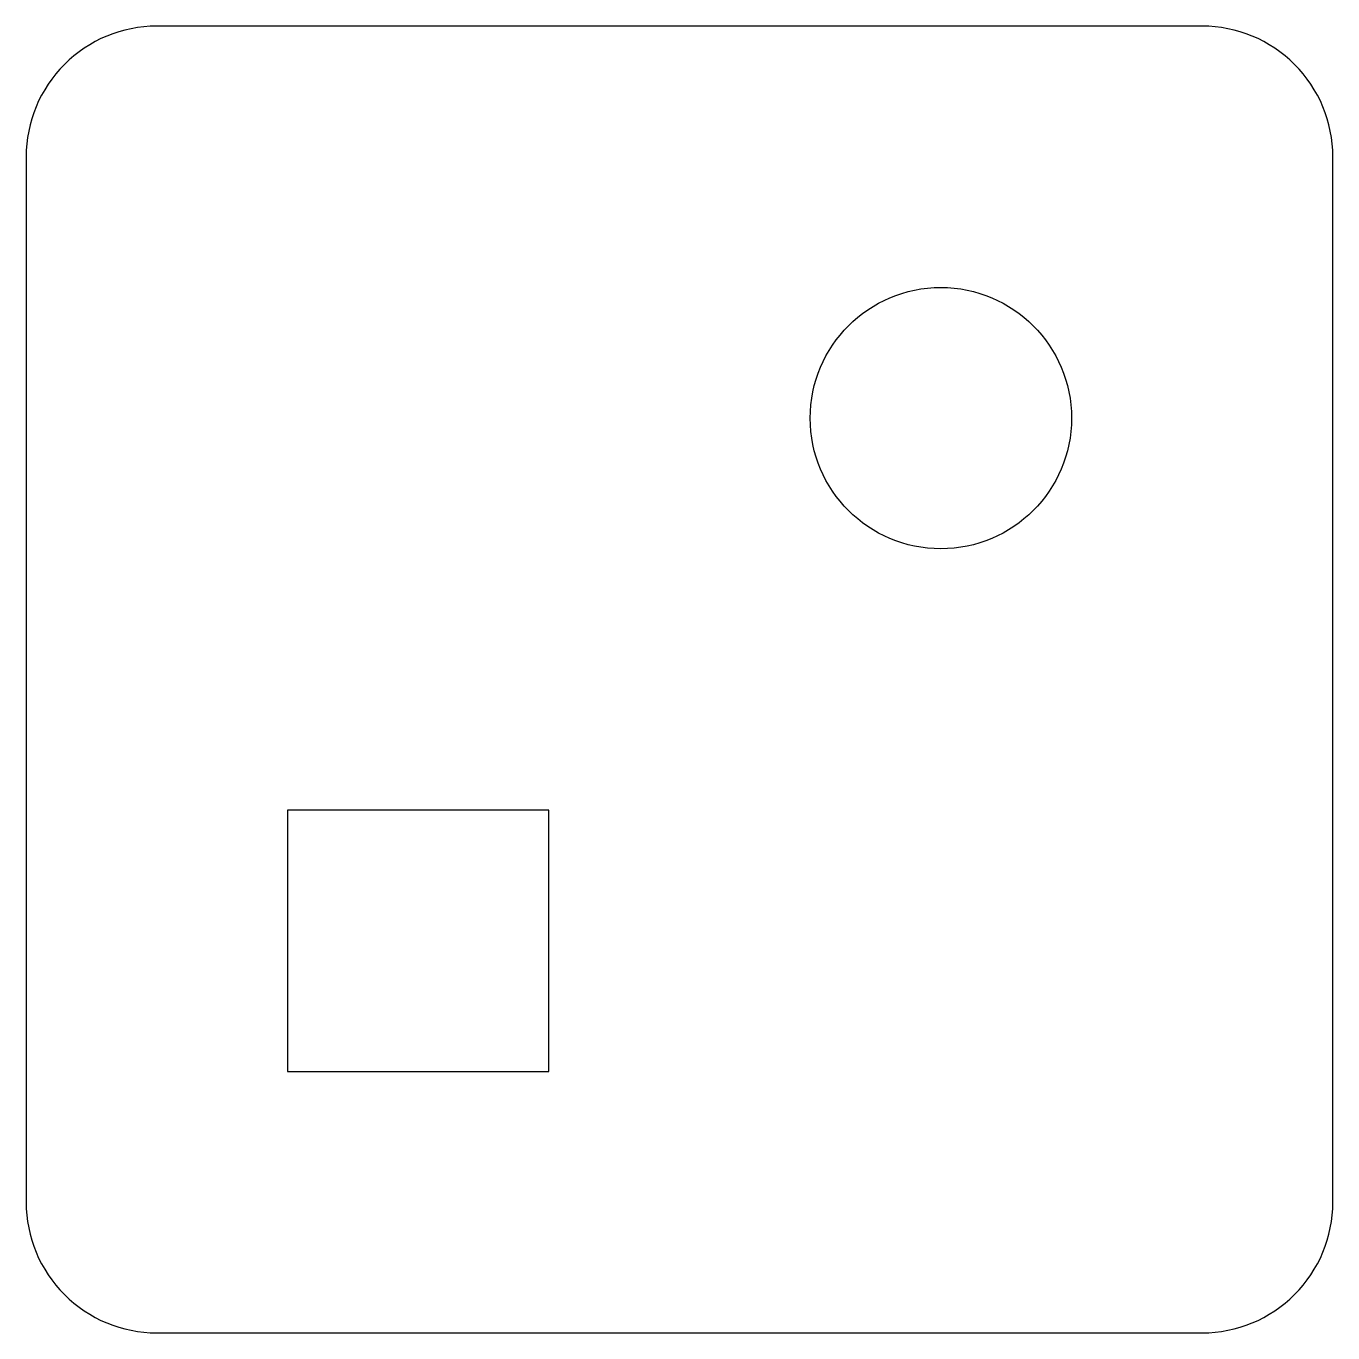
# Model space of a CAD drawing. Header units: millimetres. Extents: x -25 to 25, y 135 to 185.
import ezdxf

# ---------------------------------------------------------------- set-up
doc = ezdxf.new("R2010")
doc.units = ezdxf.units.MM
doc.layers.get('0').update_dxf_attribs({"linetype": 'CONTINUOUS'})

msp = doc.modelspace()

# ---------------------------------------------------------------- linework, layer by layer
msp.add_lwpolyline([(-20, 135), (20, 135, 0.414214), (25, 140), (25, 180, 0.414214), (20, 185), (-20, 185, 0.414214), (-25, 180), (-25, 140, 0.414214)], format="xyb", close=True)
msp.add_lwpolyline([(-5, 155), (-15, 155), (-15, 145), (-5, 145)], close=True)
msp.add_circle((10, 170), 5)

doc.saveas('drawing.dxf')
